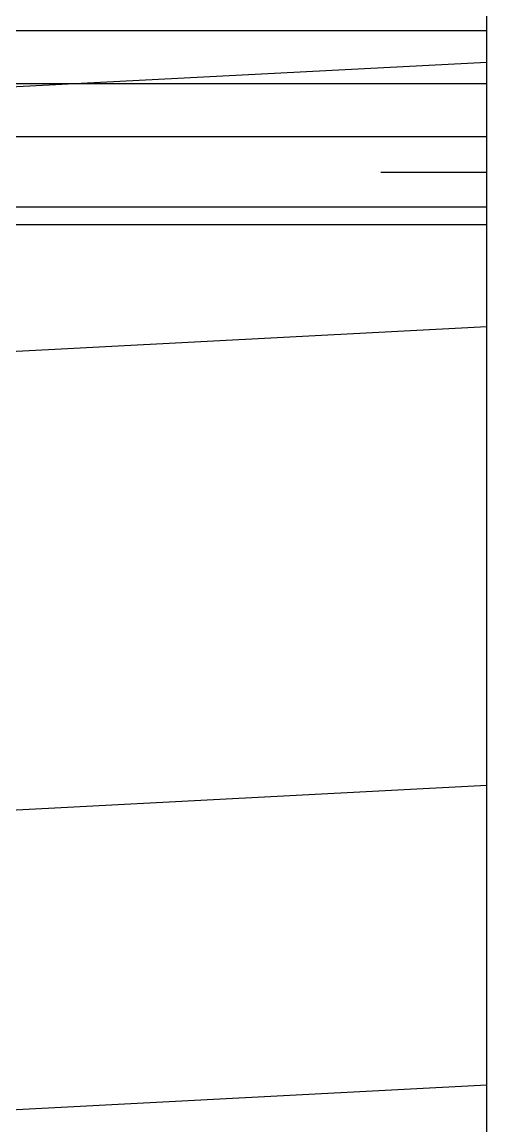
# Model space of a CAD drawing. Header units: millimetres. Extents: x 309 to 11345, y -1340 to 1318.
# Drawn here: x 10485.479 to 10486.804, y -629.894 to -626.747 of the extents above; entities that cross this region are included whole.
import ezdxf

# ---------------------------------------------------------------- set-up
doc = ezdxf.new("R2010")
doc.units = ezdxf.units.MM
doc.header["$LTSCALE"] = 16.335
doc.linetypes.add('HIDDEN', pattern=[0.2, 0.1, -0.1])
doc.layers.get('0').update_dxf_attribs({"linetype": 'CONTINUOUS'})
doc.layers.add('DEFAULT_2', color=8, linetype='HIDDEN')

msp = doc.modelspace()

# ---------------------------------------------------------------- linework, layer by layer
at = {"color": 7, "linetype": 'Continuous'}
for p, q in [((10486.8039, -631.8375), (10486.8039, -372.1421)), ((10486.8039, -627.616), (10485.289, -627.6954)), ((10486.8039, -628.9231), (10485.2775, -629.0031)), ((10486.8039, -629.7778), (10485.2754, -629.8579))]:
    msp.add_line(p, q, dxfattribs=at)
at = {"layer": 'DEFAULT_2', "color": 8, "linetype": 'HIDDEN'}
for p, q in [((10486.8039, -626.7724), (10483.2348, -626.7724)), ((10486.8039, -626.8619), (10485.3924, -626.9358)), ((10486.8039, -626.9232), (10483.2527, -626.9232)), ((10486.8039, -627.074), (10483.2348, -627.074)), ((10483.2348, -627.1746), (10486.8039, -627.1746)), ((10486.8039, -627.2751), (10483.2348, -627.2751)), ((10486.8039, -627.3254), (10483.2348, -627.3254))]:
    msp.add_line(p, q, dxfattribs=at)

doc.saveas('drawing.dxf')
